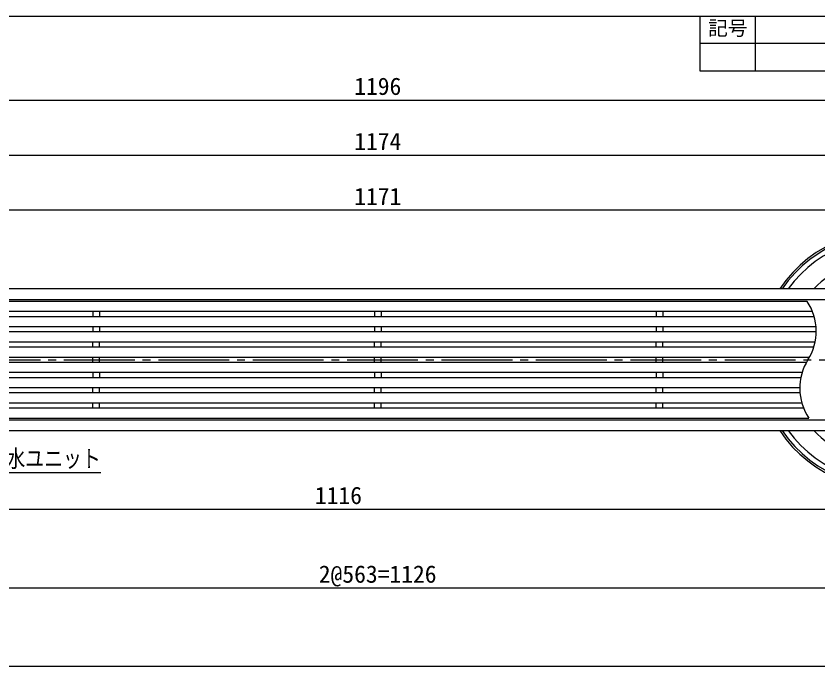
# Model space of a CAD drawing. Units: millimetres, scale not verified. Extents: x -1092 to 1092, y -744 to 696.
# Drawn here: x -460 to 356, y 33 to 696 of the extents above; entities that cross this region are included whole.
import ezdxf
from ezdxf.enums import TextEntityAlignment as Align

# ---------------------------------------------------------------- set-up
doc = ezdxf.new("R2010")
doc.units = ezdxf.units.MM
doc.header["$LTSCALE"] = 8
doc.linetypes.add('CHAIN2', pattern=[12, 9, -1, 1, -1])
for name, color, linetype in [('0-0_計極細', 2, 'Continuous'), ('0-1_計細線', 3, 'Continuous'), ('0-5_寸法線', 7, 'Continuous'), ('0-7_枠細線', 5, 'Continuous'), ('0-8_枠中線', 5, 'Continuous')]:
    doc.layers.add(name, color=color, linetype=linetype)
doc.styles.add('ＭＳ ゴシック', font='')
doc.styles.get('ＭＳ ゴシック').set_extended_font_data('MS Gothic')

msp = doc.modelspace()

# ---------------------------------------------------------------- linework, layer by layer
at = {"layer": '0-0_計極細'}
for p, q in [((-381.946, 395.784), (-381.946, 390.284)), ((-375.046, 395.784), (-375.046, 390.284)), ((-95.446, 395.784), (-95.446, 390.284)), ((-88.546, 395.784), (-88.546, 390.284)), ((191.054, 395.784), (191.054, 390.284)), ((197.954, 395.784), (197.954, 390.284)), ((-381.946, 380.284), (-381.946, 374.784)), ((-375.046, 380.284), (-375.046, 374.784)), ((-95.446, 380.284), (-95.446, 374.784)), ((-88.546, 380.284), (-88.546, 374.784)), ((191.054, 380.284), (191.054, 374.784)), ((197.954, 380.284), (197.954, 374.784)), ((-381.946, 359.284), (-381.946, 364.784)), ((-375.046, 359.284), (-375.046, 364.784)), ((-95.446, 359.284), (-95.446, 364.784)), ((-88.546, 359.284), (-88.546, 364.784)), ((191.054, 359.284), (191.054, 364.784)), ((197.954, 359.284), (197.954, 364.784)), ((-381.946, 343.784), (-381.946, 349.284)), ((-375.046, 343.784), (-375.046, 349.284)), ((-95.446, 343.784), (-95.446, 349.284)), ((-88.546, 343.784), (-88.546, 349.284)), ((191.054, 343.784), (191.054, 349.284)), ((197.954, 343.784), (197.954, 349.284)), ((-381.946, 333.784), (-381.946, 328.284)), ((-375.046, 333.784), (-375.046, 328.284)), ((-95.446, 333.784), (-95.446, 328.284)), ((-88.546, 333.784), (-88.546, 328.284)), ((191.054, 333.784), (191.054, 328.284)), ((197.954, 333.784), (197.954, 328.284)), ((-381.946, 312.784), (-381.946, 318.284)), ((-375.046, 312.784), (-375.046, 318.284)), ((-95.446, 312.784), (-95.446, 318.284)), ((-88.546, 312.784), (-88.546, 318.284)), ((191.054, 312.784), (191.054, 318.284)), ((197.954, 312.784), (197.954, 318.284)), ((-381.946, 297.284), (-381.946, 302.784)), ((-375.046, 297.284), (-375.046, 302.784)), ((-95.446, 297.284), (-95.446, 302.784)), ((-88.546, 297.284), (-88.546, 302.784)), ((191.054, 297.284), (191.054, 302.784)), ((197.954, 297.284), (197.954, 302.784))]:
    msp.add_line(p, q, dxfattribs=at)
at = {"layer": '0-0_計極細', "linetype": 'CHAIN2'}
msp.add_line((-699.168, 346.534), (515.861, 346.534), dxfattribs=at)
at = {"layer": '0-0_計極細'}
for centre, start, end in [((299.582, 375.534), 327.72738, 33.84606), ((391.426, 317.534), 147.72738, 213.84606)]:
    msp.add_arc(centre, 54.312, start, end, dxfattribs=at)
at = {"layer": '0-1_計細線'}
for p, q in [((344.69, 405.784), (-677.496, 405.784)), ((-677.496, 395.784), (349.978, 395.784)), ((351.853, 390.284), (-677.496, 390.284)), ((-677.496, 380.284), (353.686, 380.284)), ((353.889, 374.784), (-677.496, 374.784)), ((-677.496, 364.784), (352.82, 364.784)), ((351.406, 359.284), (-677.496, 359.284)), ((-677.496, 349.284), (347.129, 349.284)), ((343.878, 343.784), (-677.496, 343.784)), ((-677.496, 333.784), (339.601, 333.784)), ((338.188, 328.284), (-677.496, 328.284)), ((-677.496, 318.284), (337.119, 318.284)), ((337.322, 312.784), (-677.496, 312.784)), ((-677.496, 302.784), (339.155, 302.784)), ((341.03, 297.284), (-677.496, 297.284)), ((-677.496, 287.284), (346.317, 287.284))]:
    msp.add_line(p, q, dxfattribs=at)
for points in [[(-689.996, 418.534), (-689.996, 274.534), (506.004, 274.534), (506.004, 418.534)], [(-678.996, 407.534), (-678.996, 285.534), (495.004, 285.534), (495.004, 407.534)]]:
    msp.add_lwpolyline(points, close=True, dxfattribs=at)
msp.add_lwpolyline([(505.004, 34.534), (496.004, 34.534), (-688.996, 34.534)], dxfattribs=at)
for centre, major_axis, start_param, end_param in [((425.563, 346.501), (0, 130.453), 2.154899, 7.268746), ((425.563, 346.501), (0, 128.446), 2.1652636, 7.2583557), ((425.563, 346.558), (0, 103.359), 5.4830921, 7.0832785), ((425.563, 346.558), (0, 103.359), 2.3413949, 3.9417904)]:
    msp.add_ellipse(centre, major_axis=major_axis, ratio=0.999995, start_param=start_param, end_param=end_param, dxfattribs=at)
at = {"layer": '0-5_寸法線'}
for p, q in [((-689.996, 610.534), (506.004, 610.534)), ((-678.996, 554.534), (495.004, 554.534)), ((493.504, 498.534), (-677.496, 498.534)), ((-689.996, 194.534), (426.004, 194.534)), ((-654.996, 114.534), (471.004, 114.534))]:
    msp.add_line(p, q, dxfattribs=at)
msp.add_lwpolyline([(-502.071, 280.81), (-489.005, 232.044), (-373.805, 232.044)], dxfattribs=at)
msp.add_ellipse((425.563, 346.501), major_axis=(0, 123.428), ratio=0.999995, start_param=2.1930088, end_param=7.2305398, dxfattribs=at)
at = {"layer": '0-7_枠細線'}
for p, q in [((236, 640), (236, 696)), ((292, 640), (292, 696)), ((1092, 668), (236, 668)), ((1092, 640), (236, 640))]:
    msp.add_line(p, q, dxfattribs=at)
at = {"layer": '0-8_枠中線'}
msp.add_lwpolyline([(-1092, -744), (-1092, 696), (1092, 696), (1092, -744)], close=True, dxfattribs=at)

# ---------------------------------------------------------------- texts
at = {"layer": '0-5_寸法線', "style": 'ＭＳ ゴシック'}
for s, p in [('1196', (-115.996, 610.534)), ('1174', (-115.996, 554.534)), ('1171', (-115.996, 498.534)), ('1116', (-155.996, 194.534)), ('2@563=1126', (-151.996, 114.534))]:
    msp.add_text(s, height=17.6, dxfattribs=at).set_placement(p, align=Align.BOTTOM_LEFT)
at = {"layer": '0-5_寸法線', "style": 'ＭＳ ゴシック', "width": 0.8}
msp.add_text('排水ユニット', height=17.6, dxfattribs=at).set_placement((-489.005, 232.044), align=Align.BOTTOM_LEFT)
at = {"layer": '0-7_枠細線', "style": 'ＭＳ ゴシック'}
msp.add_text('記号', height=14.66, dxfattribs=at).set_placement((244, 672), align=Align.BOTTOM_LEFT)

doc.saveas('drawing.dxf')
